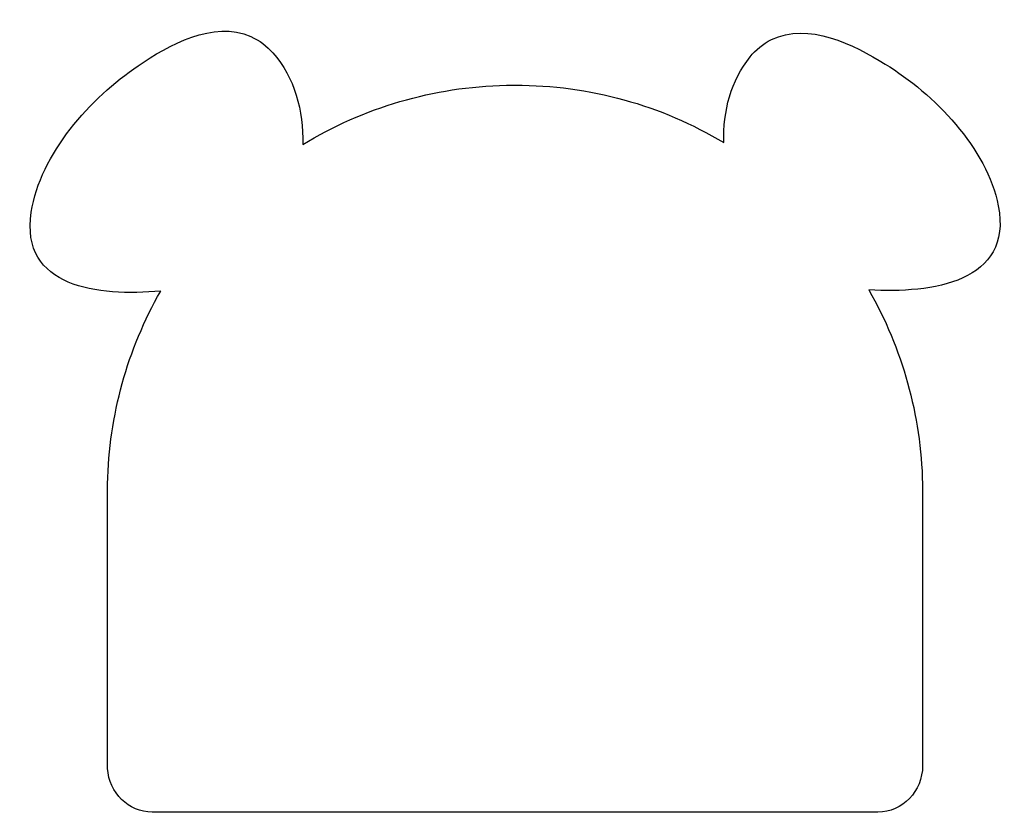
# Model space of a CAD drawing. Header units: centimetres. Extents: x -6.3 to 6.3, y -5 to 5.1.
import ezdxf

# ---------------------------------------------------------------- set-up
doc = ezdxf.new("R2010")
doc.units = ezdxf.units.CM
doc.header["$MEASUREMENT"] = 0
doc.layers.add('Layer 1', color=7, linetype='Continuous')

msp = doc.modelspace()

# ---------------------------------------------------------------- linework, layer by layer
at = {"layer": 'Layer 1'}
msp.add_open_spline([(6.14587, 2.7443), (6.00199, 3.48238), (5.32881, 4.16789), (4.70754, 4.55024), (4.70754, 4.55024), (4.31141, 4.79397), (3.72488, 5.09237), (3.26114, 4.86036), (3.26114, 4.86036), (3.15176, 4.80549), (3.0622, 4.73013), (2.98936, 4.64065), (2.98936, 4.64065), (2.74705, 4.34291), (2.64342, 3.95088), (2.6545, 3.55112), (2.6545, 3.55112), (1.85951, 4.02692), (0.94849, 4.28137), (0.00107, 4.28137), (0.00107, 4.28137), (-0.03634, 4.28137), (-0.07349, 4.281), (-0.11109, 4.28021), (-0.11109, 4.28021), (-1.04033, 4.26042), (-1.92806, 3.99761), (-2.70126, 3.52427), (-2.70126, 3.52427), (-2.68861, 3.95678), (-2.80667, 4.38247), (-3.08123, 4.6919), (-3.08123, 4.6919), (-3.15791, 4.77834), (-3.25051, 4.8498), (-3.36227, 4.89992), (-3.36227, 4.89992), (-3.83532, 5.11205), (-4.40878, 4.78902), (-4.79409, 4.52867), (-4.79409, 4.52867), (-5.39853, 4.12032), (-6.04195, 3.40681), (-6.15439, 2.66328), (-6.15439, 2.66328), (-6.29941, 1.70596), (-5.30225, 1.58793), (-4.50768, 1.66173), (-4.50768, 1.66173), (-4.93152, 0.91936), (-5.16506, 0.08103), (-5.18308, -0.79112), (-5.18308, -0.79112), (-5.18308, -0.79112), (-5.18308, -4.4134), (-5.18308, -4.4134), (-5.18308, -4.4134), (-5.16464, -4.7227), (-4.91786, -4.96863), (-4.61629, -4.96863), (-4.61629, -4.96863), (-4.61629, -4.96863), (4.61449, -4.96862), (4.61449, -4.96862), (4.61449, -4.96862), (4.92802, -4.96862), (5.18305, -4.70298), (5.18305, -4.37643), (5.18305, -4.37643), (5.18305, -4.37643), (5.18306, -0.95156), (5.18306, -0.95156), (5.18306, -0.95156), (5.1828, -0.94915), (5.18266, -0.94672), (5.18269, -0.94431), (5.18269, -0.94431), (5.18317, -0.88994), (5.18288, -0.84028), (5.18187, -0.79257), (5.18187, -0.79257), (5.16314, 0.08791), (4.92583, 0.93183), (4.4979, 1.67618), (4.4979, 1.67618), (5.30199, 1.62792), (6.33502, 1.77595), (6.14587, 2.7443)], degree=3, knots=[0, 0, 0, 0, 0.04347826, 0.04347826, 0.04347826, 0.04347826, 0.08695652, 0.08695652, 0.08695652, 0.08695652, 0.13043478, 0.13043478, 0.13043478, 0.13043478, 0.17391304, 0.17391304, 0.17391304, 0.17391304, 0.2173913, 0.2173913, 0.2173913, 0.2173913, 0.26086957, 0.26086957, 0.26086957, 0.26086957, 0.30434783, 0.30434783, 0.30434783, 0.30434783, 0.34782609, 0.34782609, 0.34782609, 0.34782609, 0.39130435, 0.39130435, 0.39130435, 0.39130435, 0.43478261, 0.43478261, 0.43478261, 0.43478261, 0.47826087, 0.47826087, 0.47826087, 0.47826087, 0.52173913, 0.52173913, 0.52173913, 0.52173913, 0.56521739, 0.56521739, 0.56521739, 0.56521739, 0.60869565, 0.60869565, 0.60869565, 0.60869565, 0.65217391, 0.65217391, 0.65217391, 0.65217391, 0.69565217, 0.69565217, 0.69565217, 0.69565217, 0.73913043, 0.73913043, 0.73913043, 0.73913043, 0.7826087, 0.7826087, 0.7826087, 0.7826087, 0.82608696, 0.82608696, 0.82608696, 0.82608696, 0.86956522, 0.86956522, 0.86956522, 0.86956522, 0.91304348, 0.91304348, 0.91304348, 0.91304348, 1, 1, 1, 1], dxfattribs=at)

doc.saveas('drawing.dxf')
